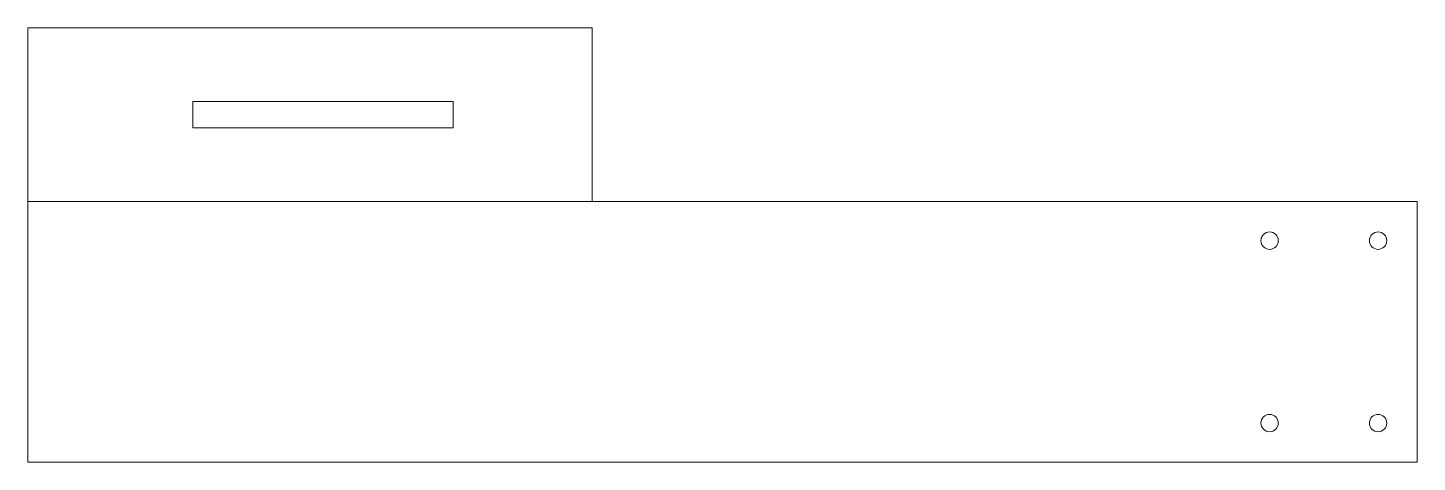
# Model space of a CAD drawing. Header units: millimetres. Extents: x 0 to 160, y 0 to 50.
import ezdxf

# ---------------------------------------------------------------- set-up
doc = ezdxf.new("R2010")
doc.units = ezdxf.units.MM
doc.header["$MEASUREMENT"] = 0

msp = doc.modelspace()

# ---------------------------------------------------------------- linework, layer by layer
at = {"color": 1, "lineweight": 0}
msp.add_line((49, 40), (49, 41.5), dxfattribs=at)
for points in [[(0, 30), (65, 30), (65, 50), (0, 50)], [(49, 41.5), (19, 41.5), (19, 38.5), (49, 38.5)], [(0, 0), (160, 0), (160, 30), (0, 30)]]:
    msp.add_lwpolyline(points, close=True, dxfattribs=at)
for centre in [(143, 25.5), (155.5, 25.5), (143, 4.5), (155.5, 4.5)]:
    msp.add_circle(centre, 1, dxfattribs=at)

doc.saveas('drawing.dxf')
